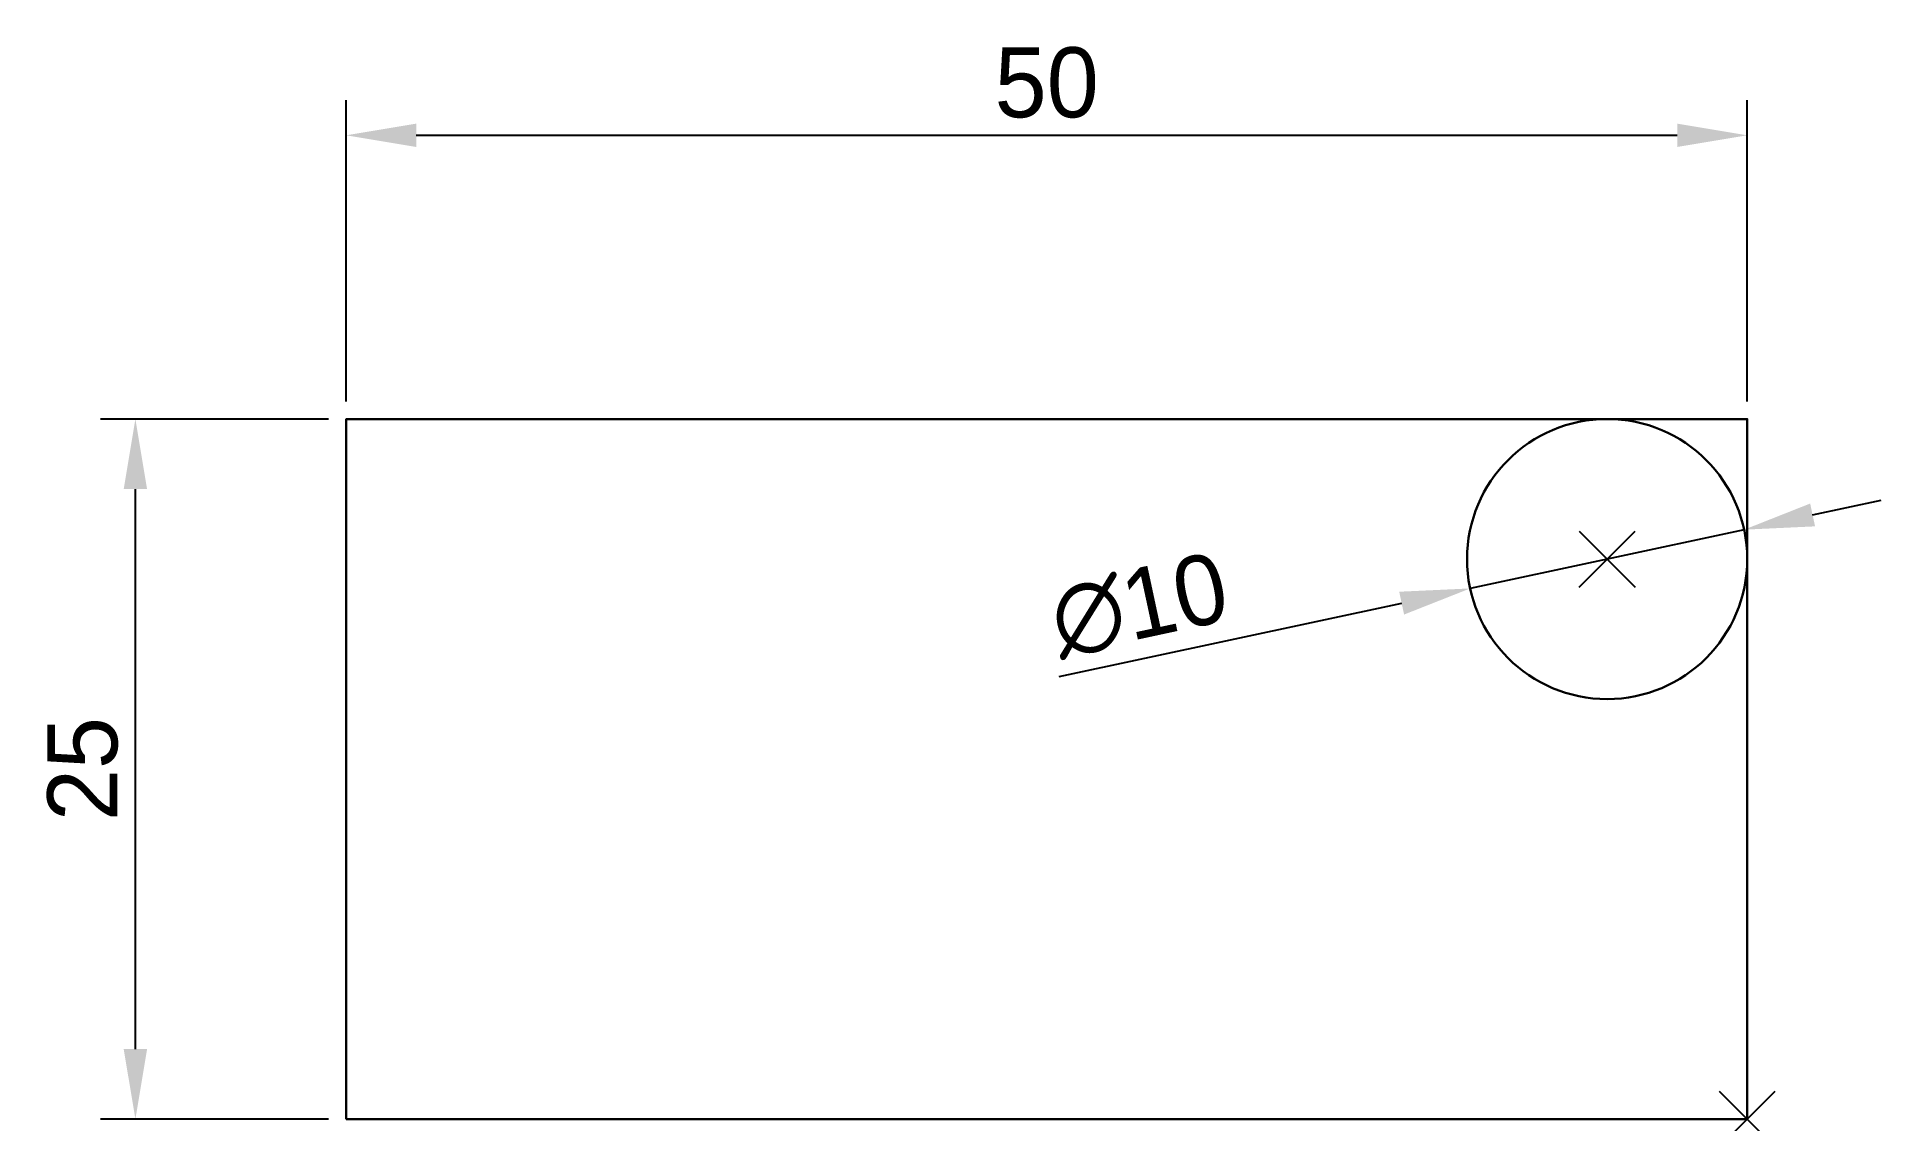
# Model space of a CAD drawing. Header units: millimetres. Extents: x 788 to 853.8, y 216.1 to 254.7.
import ezdxf

# ---------------------------------------------------------------- set-up
doc = ezdxf.new("R2010")
doc.units = ezdxf.units.MM
doc.header["$PDMODE"] = 3
doc.header["$PDSIZE"] = -4
doc.dimstyles.new('ISO-25', dxfattribs={"dimtxt": 2.5, "dimasz": 2.5, "dimexe": 1.25, "dimexo": 0.625, "dimtad": 1, "dimdsep": 46, "dimtxsty": 'Standard', "dimcen": 2.5, "dimadec": 0, "dimazin": 0, "dimtfac": 1, "dimtmove": 0, "dimatfit": 3, "dimfxl": 0, "dimarcsym": 0})

# ---------------------------------------------------------------- blocks, each defined once
blk = doc.blocks.new('*D2')
at = {"color": 0, "lineweight": -2, "transparency": 16777216}
for p, q in [((799.059, 241.691), (799.059, 252.447)), ((849.059, 241.691), (849.059, 252.447)), ((801.559, 251.197), (846.559, 251.197))]:
    blk.add_line(p, q, dxfattribs=at)
at = {"color": 0, "transparency": 16777216}
for points in [[(801.559, 251.614), (801.559, 250.78), (799.059, 251.197)], [(846.559, 251.614), (846.559, 250.78), (849.059, 251.197)]]:
    blk.add_solid(points, dxfattribs=at)
at = {"layer": 'Defpoints', "color": 0, "transparency": 16777216}
for p in [(849.059, 251.197), (799.059, 241.066), (849.059, 241.066)]:
    blk.add_point(p, dxfattribs=at)
at = {"color": 0, "transparency": 16777216, "insert": (824.059, 253.072), "char_height": 2.5, "attachment_point": 5}
blk.add_mtext('50', dxfattribs=at)
blk = doc.blocks.new('*D3')
at = {"color": 0, "lineweight": -2, "transparency": 16777216}
for p, q in [((798.434, 241.066), (790.287, 241.066)), ((791.537, 218.566), (791.537, 238.566)), ((798.434, 216.066), (790.287, 216.066))]:
    blk.add_line(p, q, dxfattribs=at)
at = {"color": 0, "transparency": 16777216}
for points in [[(791.12, 238.566), (791.954, 238.566), (791.537, 241.066)], [(791.12, 218.566), (791.954, 218.566), (791.537, 216.066)]]:
    blk.add_solid(points, dxfattribs=at)
at = {"layer": 'Defpoints', "color": 0, "transparency": 16777216}
for p in [(791.537, 241.066), (799.059, 241.066), (799.059, 216.066)]:
    blk.add_point(p, dxfattribs=at)
at = {"color": 0, "transparency": 16777216, "insert": (789.662, 228.566), "char_height": 2.5, "attachment_point": 5, "rotation": 90}
blk.add_mtext('25', dxfattribs=at)
blk = doc.blocks.new('*D4')
at = {"color": 0, "lineweight": -2, "transparency": 16777216}
for p, q in [((851.392, 237.64), (853.836, 238.165)), ((848.947, 237.115), (839.17, 235.016)), ((824.503, 231.867), (836.726, 234.491))]:
    blk.add_line(p, q, dxfattribs=at)
at = {"color": 0, "transparency": 16777216}
for points in [[(851.304, 238.048), (851.479, 237.233), (848.947, 237.115)], [(836.638, 234.899), (836.813, 234.084), (839.17, 235.016)]]:
    blk.add_solid(points, dxfattribs=at)
at = {"layer": 'Defpoints', "color": 0, "transparency": 16777216}
for p in [(848.947, 237.115), (839.17, 235.016)]:
    blk.add_point(p, dxfattribs=at)
at = {"color": 0, "transparency": 16777216, "insert": (827.369, 234.4), "char_height": 2.5, "attachment_point": 5, "rotation": 12.1178}
blk.add_mtext('∅10', dxfattribs=at)

msp = doc.modelspace()

# ---------------------------------------------------------------- linework, layer by layer
at = {"color": 2, "lineweight": 30}
msp.add_lwpolyline([(799.059, 216.066), (849.059, 216.066), (849.059, 241.066), (799.059, 241.066)], close=True, dxfattribs=at)
at = {"color": 6, "lineweight": 30}
msp.add_circle((844.059, 236.066), 5, dxfattribs=at)
at = {"color": 1}
for p in [(844.059, 236.066), (849.059, 216.066)]:
    msp.add_point(p, dxfattribs=at)

# ---------------------------------------------------------------- dimensions: what is measured, and where the dimension line sits
at = {"color": 3}
dim = msp.add_linear_dim(base=(849.059, 251.197), p1=(799.059, 241.066), p2=(849.059, 241.066), dimstyle='ISO-25', dxfattribs=at)
dim.commit()
dim.dimension.update_dxf_attribs({"geometry": '*D2', "text_midpoint": (824.059, 253.072)})
dim = msp.add_linear_dim(base=(791.537, 241.066), p1=(799.059, 216.066), p2=(799.059, 241.066), angle=90, dimstyle='ISO-25', dxfattribs=at)
dim.commit()
dim.dimension.update_dxf_attribs({"geometry": '*D3', "text_midpoint": (789.662, 228.566)})
dim = msp.add_diameter_dim_2p(p1=(848.947, 237.115), p2=(839.17, 235.016), dimstyle='ISO-25', dxfattribs=at)
dim.commit()
dim.dimension.update_dxf_attribs({"geometry": '*D4', "text_midpoint": (827.762, 232.567), "dimtype": 163})

doc.saveas('drawing.dxf')
